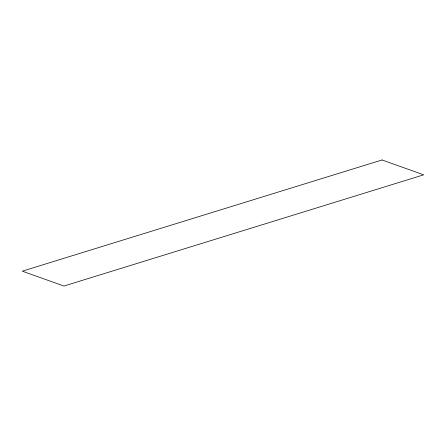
<?xml version="1.0" encoding="UTF-8"?>
<svg xmlns="http://www.w3.org/2000/svg" width="446" height="446" viewBox="0 0 446 446"><rect width="100%" height="100%" fill="white"/><g stroke="black" fill="none" stroke-linecap="round" stroke-linejoin="round"><path stroke-width="0.67" d="M382.038 159.969L22.3 271.174L63.962 286.031L423.7 174.826L382.038 159.969"/></g></svg>
